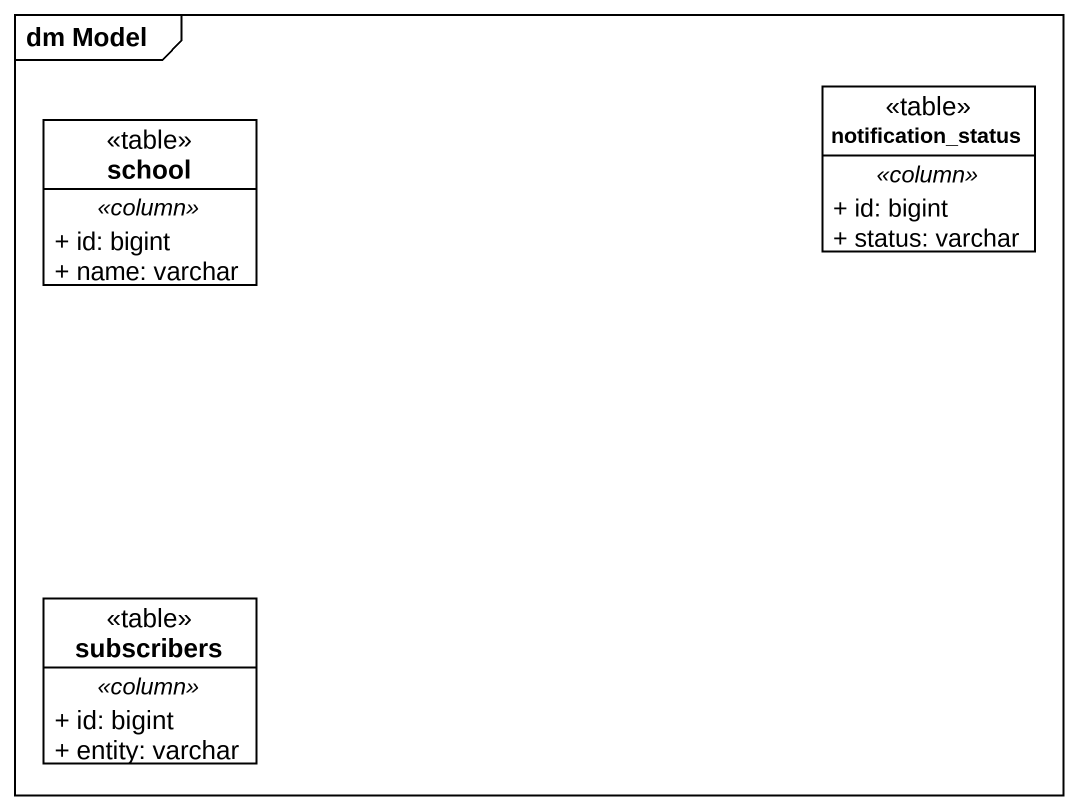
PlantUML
@startuml
mainframe dm Model
hide circle
hide empty members
skinparam classAttributeIconSize 0
class notification_status <<table>> {
  .. <<column>> ..
  + id: bigint
  + status: varchar
}
class school <<table>> {
  .. <<column>> ..
  + id: bigint
  + name: varchar
}
class subscribers <<table>> {
  .. <<column>> ..
  + id: bigint
  + entity: varchar
}
@enduml
